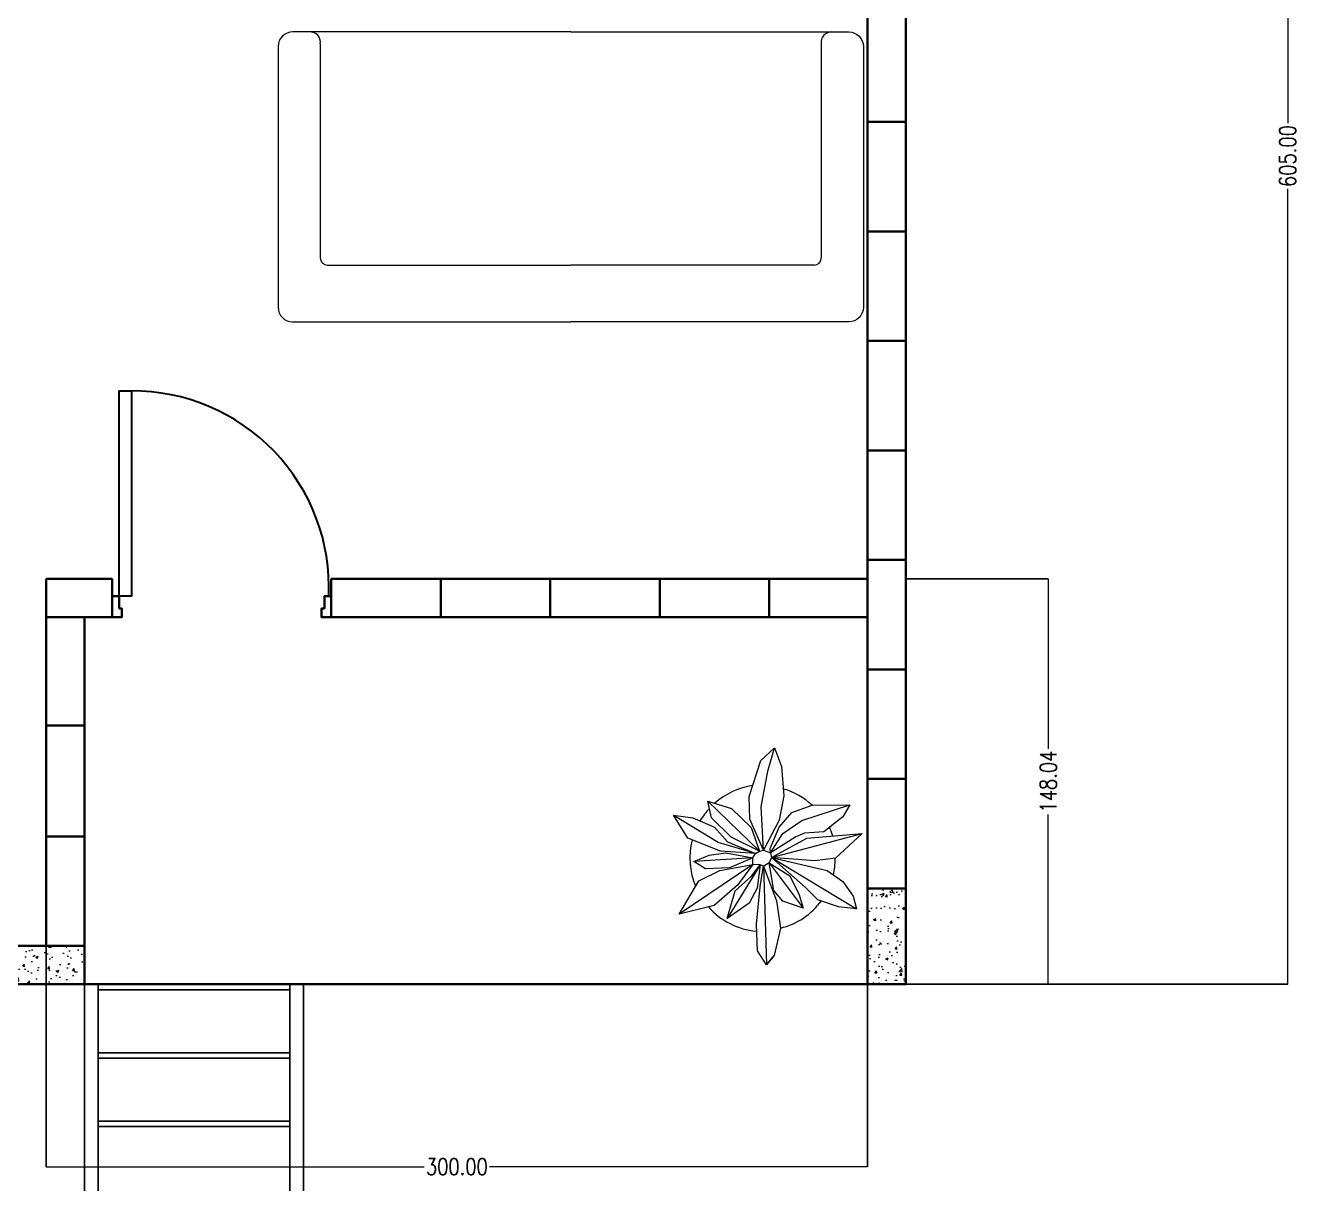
# Model space of a CAD drawing. Header units: millimetres. Extents: x -1436 to 15913, y -5994 to 7579.
# Drawn here: x 11263 to 15913, y -771 to 3459 of the extents above; entities that cross this region are included whole.
import ezdxf

# ---------------------------------------------------------------- set-up
doc = ezdxf.new("R2010")
doc.units = ezdxf.units.MM
for name, color, linetype, lineweight in [('A-ANNO-DIMS', 3, 'Continuous', 13), ('A-DOOR-FULL', 4, 'Continuous', 30), ('A-FLOR-LEVL', 7, 'Continuous', 25), ('A-FLOR-PATT', 8, 'Continuous', 18), ('A-FURN', 253, 'Continuous', 15), ('A-WALL-FULL', 7, 'Continuous', 35)]:
    doc.layers.add(name, color=color, linetype=linetype, lineweight=lineweight)
doc.layers.add('TREE', color=84, linetype='Continuous')
doc.styles.add('E-ROMANS', font='romans.shx', dxfattribs={"width": 0.8})
doc.dimstyles.new('E-0050_TICK_12', dxfattribs={"dimscale": 0.001, "dimtxt": 60005, "dimasz": 60, "dimexe": 30, "dimexo": 20, "dimgap": 30, "dimtad": 0, "dimlfac": 0.1, "dimzin": 0, "dimdsep": 46, "dimtxsty": 'E-ROMANS', "dimblk": 'OBLIQUE', "dimcen": 30, "dimclrd": 256, "dimclre": 256, "dimclrt": 256, "dimadec": 0, "dimazin": 0, "dimtfac": 1, "dimtmove": 1, "dimatfit": 3, "dimldrblk": 'OPEN90', "dimfxl": 1, "dimtfill": 1, "dimtolj": 1, "dimtzin": 0, "dimlwd": -1, "dimarcsym": 0})

# ---------------------------------------------------------------- blocks, each defined once
blk = doc.blocks.new('A$C52F513AA')
for p, q in [((-237.76, -74.23), (-237.76, 73.97)), ((-232.76, 78.97), (-64.46, 78.97)), ((103.85, 78.97), (-64.46, 78.97)), ((108.85, -74.23), (108.85, 73.97))]:
    blk.add_line(p, q)
for points in [[(-64.46, -82.4), (-256.88, -82.4, -0.414214), (-266.88, -72.4), (-266.88, 108.1, -0.414214), (-256.88, 118.1), (-64.46, 118.1)], [(-64.46, -82.4), (127.97, -82.4, 0.414214), (137.97, -72.4), (137.97, 108.1, 0.414214), (127.97, 118.1), (-64.46, 118.1)]]:
    blk.add_lwpolyline(points, format="xyb")
for centre, radius, start, end in [((-232.76, 73.97), 5, 90, 180), ((103.85, 73.97), 5, 0, 90), ((-244.73, -75.36), 7.05, 266.96893, 9.14003), ((115.82, -75.36), 7.05, 170.85997, 273.03107)]:
    blk.add_arc(centre, radius, start, end)
blk = doc.blocks.new('_Oblique')
at = {"color": 0, "linetype": 'ByBlock', "lineweight": -2}
blk.add_line((-0.5, -0.5), (0.5, 0.5), dxfattribs=at)
blk = doc.blocks.new('*D30')
at = {"layer": 'A-ANNO-DIMS', "lineweight": -2, "transparency": 16777216}
for p, q in [((14479, 1437.3), (14999.3, 1437.3)), ((14479, -43.2), (14999.3, -43.2))]:
    blk.add_line(p, q, dxfattribs=at)
at = {"layer": 'A-ANNO-DIMS', "transparency": 16777216}
for p, q in [((14999.3, 1437.3), (14999.3, 813.7)), ((14999.3, -43.2), (14999.3, 580.4))]:
    blk.add_line(p, q, dxfattribs=at)
at = {"layer": 'A-ANNO-DIMS', "transparency": 16777216, "xscale": 0.06, "yscale": 0.06, "zscale": 0.06}
for p, rotation in [((14999.3, 1437.3), 90), ((14999.3, -43.2), 270)]:
    blk.add_blockref('_Oblique', p, dxfattribs=dict(at, rotation=rotation))
at = {"layer": 'A-ANNO-DIMS', "transparency": 16777216, "insert": (14999.3, 697.1), "char_height": 60.01, "attachment_point": 5, "rotation": 90, "style": 'E-ROMANS', "bg_fill": 3, "box_fill_scale": 1.1, "bg_fill_color": 256, "bg_fill_true_color": 13158600, "bg_fill_transparency": 0}
blk.add_mtext('\\A1;148.04', dxfattribs=at)
blk = doc.blocks.new('_Open90')
at = {"color": 0, "linetype": 'ByBlock', "lineweight": -2}
for p, q in [((0, 0), (-1, 0)), ((-0.5, 0.5), (0, 0)), ((0, 0), (-0.5, -0.5))]:
    blk.add_line(p, q, dxfattribs=at)
blk = doc.blocks.new('*D31')
at = {"layer": 'A-ANNO-DIMS', "lineweight": -2, "transparency": 16777216}
for p, q in [((11339, 1297.2), (11339, -709.4)), ((14339, 1297.2), (14339, -709.4))]:
    blk.add_line(p, q, dxfattribs=at)
at = {"layer": 'A-ANNO-DIMS', "transparency": 16777216}
for p, q in [((11339, -709.4), (12720.1, -709.4)), ((14339, -709.4), (12957.9, -709.4))]:
    blk.add_line(p, q, dxfattribs=at)
at = {"layer": 'A-ANNO-DIMS', "transparency": 16777216, "xscale": 0.06, "yscale": 0.06, "zscale": 0.06, "rotation": 180}
blk.add_blockref('_Oblique', (11339, -709.4), dxfattribs=at)
at = {"layer": 'A-ANNO-DIMS', "transparency": 16777216, "xscale": 0.06, "yscale": 0.06, "zscale": 0.06}
blk.add_blockref('_Oblique', (14339, -709.4), dxfattribs=at)
at = {"layer": 'A-ANNO-DIMS', "transparency": 16777216, "insert": (12839, -709.4), "char_height": 60.01, "attachment_point": 5, "style": 'E-ROMANS', "bg_fill": 3, "box_fill_scale": 1.1, "bg_fill_color": 256, "bg_fill_true_color": 13158600, "bg_fill_transparency": 0}
blk.add_mtext('\\A1;300.00', dxfattribs=at)
blk = doc.blocks.new('*D35')
at = {"layer": 'A-ANNO-DIMS', "lineweight": -2, "transparency": 16777216}
for p, q in [((14479, 6006.8), (15874.1, 6006.8)), ((14479, -43.2), (15874.1, -43.2))]:
    blk.add_line(p, q, dxfattribs=at)
at = {"layer": 'A-ANNO-DIMS', "transparency": 16777216}
for p, q in [((15874, 6006.8), (15874, 3099.6)), ((15874, -43.2), (15874, 2864.1))]:
    blk.add_line(p, q, dxfattribs=at)
at = {"layer": 'A-ANNO-DIMS', "transparency": 16777216, "xscale": 0.06, "yscale": 0.06, "zscale": 0.06}
for p, rotation in [((15874, 6006.8), 90), ((15874, -43.2), 270)]:
    blk.add_blockref('_Oblique', p, dxfattribs=dict(at, rotation=rotation))
at = {"layer": 'A-ANNO-DIMS', "transparency": 16777216, "insert": (15874, 2981.8), "char_height": 60.01, "attachment_point": 5, "rotation": 90, "style": 'E-ROMANS', "bg_fill": 3, "box_fill_scale": 1.1, "bg_fill_color": 256, "bg_fill_true_color": 13158600, "bg_fill_transparency": 0}
blk.add_mtext('\\A1;605.00', dxfattribs=at)

msp = doc.modelspace()

# ---------------------------------------------------------------- hatches: boundary and pattern name
at = {"layer": 'A-FLOR-PATT'}
h = msp.add_hatch(dxfattribs=at)
h.set_pattern_fill('AR-CONC', color=256, scale=0.5, style=0)
h.set_pattern_definition([(50, (47743.566, 83357.75), (91.092334, -7.96954), [9.525, -104.775]), (355, (47743.57, 83357.75), (-17.62141, 95.52832), [7.62, -83.82]), (100.451, (47751.16, 83357.09), (73.47125, 87.55834), [8.095, -89.045]), (46.1842, (47743.57, 83383.15), (135.53952, -21.02116), [14.2875, -157.1625]), (96.6356, (47754.86, 83381.4), (118.70212, 123.71278), [12.1425, -133.5675]), (351.184, (47743.57, 83383.15), (118.7023, 123.71256), [11.43, -125.73]), (21, (47756.266, 83376.8), (75.80744, -51.13276), [9.525, -104.775]), (326, (47756.27, 83376.8), (30.90101, 92.09398), [7.62, -83.82]), (71.4514, (47762.58, 83372.54), (106.708245, 40.96143), [8.095, -89.045]), (37.5, (47743.566, 83357.75), (1.544302, 42.27752), [0, -82.804, 0, -85.09, 0, -84.1375]), (7.5, (47743.566, 83357.75), (33.409831, 50.090287), [0, -48.514, 0, -80.899, 0, -32.0675]), (327.5, (47715.245, 83357.75), (67.795298, -2.864372), [0, -31.75, 0, -99.06, 0, -131.445]), (317.5, (47702.545, 83357.75), (74.06459, 12.713246), [0, -41.275, 0, -65.786, 0, -93.345])])
h.paths.add_polyline_path([(14478.986, 306.848), (14338.986, 306.848), (14338.986, -43.152), (14478.986, -43.152)])
h = msp.add_hatch(dxfattribs=at)
h.set_pattern_fill('AR-CONC', color=256, scale=0.5, style=0)
h.set_pattern_definition([(50, (43943.566, 87107.75), (91.092334, -7.96954), [9.525, -104.775]), (355, (43943.57, 87107.75), (-17.62141, 95.52832), [7.62, -83.82]), (100.451, (43951.16, 87107.09), (73.47125, 87.55834), [8.095, -89.045]), (46.1842, (43943.57, 87133.15), (135.53952, -21.02116), [14.2875, -157.1625]), (96.6356, (43954.86, 87131.4), (118.70212, 123.71278), [12.1425, -133.5675]), (351.184, (43943.57, 87133.15), (118.7023, 123.71256), [11.43, -125.73]), (21, (43956.266, 87126.8), (75.80744, -51.13276), [9.525, -104.775]), (326, (43956.27, 87126.8), (30.90101, 92.09398), [7.62, -83.82]), (71.4514, (43962.58, 87122.54), (106.708245, 40.96143), [8.095, -89.045]), (37.5, (43943.566, 87107.75), (1.544302, 42.27752), [0, -82.804, 0, -85.09, 0, -84.1375]), (7.5, (43943.566, 87107.75), (33.409831, 50.090287), [0, -48.514, 0, -80.899, 0, -32.0675]), (327.5, (43915.245, 87107.75), (67.795298, -2.864372), [0, -31.75, 0, -99.06, 0, -131.445]), (317.5, (43902.545, 87107.75), (74.06459, 12.713246), [0, -41.275, 0, -65.786, 0, -93.345])])
h.paths.add_polyline_path([(10478.986, 96.848), (10478.986, -43.152), (11478.986, -43.152), (11478.986, 96.848)])

# ---------------------------------------------------------------- linework, layer by layer
at = {"layer": 'A-DOOR-FULL'}
msp.add_lwpolyline([(11604.975, 1374.282), (11604.975, 2124.282), (11649.975, 2124.282), (11649.975, 1374.282)], close=True, dxfattribs=at)
at = {"layer": 'A-DOOR-FULL', "color": 4}
msp.add_arc((11652.967, 1405.311), 718.977, 357.530242, 90.238461, dxfattribs=at)
at = {"layer": 'A-FLOR-LEVL'}
for p, q in [((11478.986, -3543.152), (11478.986, -43.152)), ((12288.986, -43.152), (11488.986, -43.152)), ((12338.986, -43.152), (11488.986, -43.152)), ((11528.986, -3543.152), (11528.986, -43.152)), ((12228.986, -3543.152), (12228.986, -43.152)), ((12278.986, -3543.152), (12278.986, -43.152)), ((11528.986, -63.152), (12228.986, -63.152)), ((12228.986, -293.152), (11528.986, -293.152)), ((12228.986, -313.155), (11528.986, -313.155)), ((12228.986, -543.155), (11528.986, -543.155)), ((12228.986, -563.158), (11528.986, -563.158))]:
    msp.add_line(p, q, dxfattribs=at)
at = {"layer": 'A-FURN'}
for p, q in [((13948.958, 774.753), (13999.815, 820.257)), ((13974.386, 734.602), (13999.815, 820.257)), ((13999.815, 820.257), (14025.249, 752.001)), ((13906.13, 642.256), (13948.958, 774.753)), ((14025.249, 752.001), (14033.274, 644.932)), ((13950.296, 604.781), (13974.386, 734.602)), ((14033.242, 669.863), (14029.227, 671.202)), ((13769.618, 564.631), (13756.234, 626.195)), ((13756.234, 626.195), (13841.889, 599.428)), ((13944.943, 442.84), (13756.234, 626.195)), ((13908.807, 559.277), (13906.13, 642.256)), ((13959.665, 446.855), (13950.296, 604.781)), ((14033.274, 644.932), (14015.876, 556.601)), ((14062.718, 584.706), (14136.328, 611.473)), ((14098.854, 555.262), (14274.179, 612.812)), ((14136.328, 611.473), (14274.179, 612.812)), ((14274.179, 612.812), (14248.75, 568.646)), ((13682.625, 491.021), (13630.429, 573.999)), ((13630.429, 573.999), (13701.362, 564.631)), ((13793.708, 474.961), (13635.782, 571.323)), ((13701.362, 564.631), (13780.325, 531.172)), ((13840.551, 493.698), (13769.618, 564.631)), ((13841.889, 599.428), (13914.16, 529.833)), ((13959.665, 446.855), (13908.807, 559.277)), ((14015.876, 531.172), (14062.718, 584.706)), ((14248.75, 568.646), (14179.155, 513.773)), ((13728.043, 554.545), (13726.705, 553.207)), ((13780.325, 531.172), (13827.167, 477.638)), ((13914.16, 529.833), (13944.943, 442.84)), ((14015.876, 556.601), (13959.665, 446.855)), ((13983.755, 452.209), (14015.876, 531.172)), ((14029.259, 507.081), (14098.854, 555.262)), ((14179.155, 513.773), (14108.222, 508.42)), ((14202.689, 525.187), (14200.012, 529.202)), ((13801.738, 442.84), (13682.625, 491.021)), ((13930.221, 434.81), (13793.708, 474.961)), ((13827.167, 477.638), (13930.221, 434.81)), ((13944.943, 442.84), (13840.551, 493.698)), ((13985.099, 437.487), (14029.259, 507.081)), ((14037.295, 469.607), (13985.099, 437.487)), ((13987.77, 420.088), (14319.683, 507.081)), ((13987.77, 420.088), (14117.591, 491.021)), ((14077.445, 495.036), (14037.295, 469.607)), ((14108.228, 508.42), (14077.445, 495.036)), ((14117.591, 491.021), (14319.683, 507.081)), ((14319.683, 507.081), (14221.983, 417.411)), ((13704.038, 405.366), (13760.249, 428.118)), ((13919.514, 418.75), (13704.038, 405.366)), ((13760.249, 428.118), (13821.814, 437.487)), ((13930.221, 434.81), (13801.738, 442.84)), ((13821.814, 437.487), (13919.514, 418.75)), ((13919.514, 418.75), (13835.197, 382.614)), ((13985.099, 437.487), (13983.76, 452.209)), ((14147.035, 408.043), (13987.77, 420.088)), ((13987.77, 420.088), (14191.2, 371.907)), ((14112.237, 310.343), (13987.77, 420.088)), ((13987.77, 420.088), (14298.269, 232.718)), ((13919.514, 394.659), (13650.504, 212.643)), ((13746.866, 378.599), (13704.038, 405.366)), ((13835.197, 382.614), (13746.866, 378.599)), ((13799.062, 371.907), (13919.514, 394.659)), ((13946.281, 393.321), (13825.829, 196.582)), ((13919.514, 394.659), (13864.641, 318.373)), ((13915.499, 351.832), (13946.281, 393.321)), ((13946.281, 393.321), (13935.574, 307.666)), ((13946.281, 313.02), (13959.665, 389.306)), ((13959.665, 389.306), (13970.371, 27.949)), ((13959.665, 387.968), (14006.507, 262.162)), ((13979.74, 400.013), (14054.688, 353.17)), ((13997.139, 299.636), (13979.74, 400.013)), ((13979.74, 400.013), (14104.207, 235.395)), ((14221.983, 417.411), (14147.035, 408.043)), ((14221.249, 414.927), (14221.249, 417.604)), ((13650.504, 212.643), (13722.775, 334.433)), ((13722.775, 334.433), (13799.062, 371.907)), ((13855.273, 298.298), (13915.499, 351.832)), ((14054.688, 353.17), (14089.485, 283.576)), ((14191.2, 371.907), (14248.75, 331.757)), ((14248.75, 331.757), (14286.224, 278.222)), ((13864.641, 318.373), (13778.986, 244.763)), ((13825.829, 196.582), (13855.273, 298.298)), ((13935.574, 307.666), (13906.13, 252.793)), ((13932.897, 176.507), (13946.281, 313.02)), ((14029.259, 260.824), (13997.139, 299.636)), ((14089.485, 283.576), (14104.207, 235.395)), ((14157.741, 264.839), (14112.237, 310.343)), ((13778.986, 244.763), (13650.504, 212.643)), ((13906.13, 252.793), (13825.829, 196.582)), ((14006.507, 262.162), (14021.229, 161.785)), ((14104.207, 235.395), (14029.259, 260.824)), ((14232.689, 239.41), (14157.741, 264.839)), ((14298.269, 232.718), (14232.689, 239.41)), ((14286.224, 278.222), (14298.269, 232.718)), ((13936.912, 78.807), (13932.897, 176.507)), ((13932.903, 150.313), (13934.241, 150.313)), ((14021.229, 161.785), (13998.477, 61.408)), ((13970.371, 27.949), (13936.912, 78.807))]:
    msp.add_line(p, q, dxfattribs=at)
msp.add_lwpolyline([(13944.943, 442.84), (13959.665, 446.855), (13985.099, 437.487), (13987.77, 420.088), (13979.74, 400.013), (13959.708, 387.852), (13946.281, 393.321), (13919.514, 394.659), (13919.514, 418.75), (13930.221, 434.81), (13944.943, 442.84)], dxfattribs=at)
for radius, start, end in [(267.821, 98.3326, 131.3326), (263.335, 47.4717, 73.4717), (268.025, 137.2259, 149.2259), (267.072, 17.7994, 23.7994), (268.127, 165.5476, 202.5476), (262.934, 346.4589, 359.4589), (268.303, 221.5623, 264.5623), (263.25, 283.8243, 323.8243)]:
    msp.add_arc((13958.326, 417.411), radius, start, end, dxfattribs=at)
at = {"layer": 'A-WALL-FULL'}
for p, q in [((14338.986, 3106.848), (14338.986, 3506.848)), ((14478.986, 3506.848), (14478.986, 3106.848)), ((14478.986, 3106.848), (14338.986, 3106.848)), ((14338.986, 3106.848), (14478.986, 3106.848)), ((14338.986, 2706.848), (14338.986, 3106.848)), ((14478.986, 3106.848), (14478.986, 2706.848)), ((14338.986, 2706.848), (14478.986, 2706.848)), ((14338.986, 2306.848), (14338.986, 2706.848)), ((14478.986, 2706.848), (14338.986, 2706.848)), ((14478.986, 2706.848), (14478.986, 2306.848)), ((14338.986, 2306.848), (14478.986, 2306.848)), ((14338.986, 1906.848), (14338.986, 2306.848)), ((14478.986, 2306.848), (14338.986, 2306.848)), ((14478.986, 2306.848), (14478.986, 1906.848)), ((14338.986, 1906.848), (14478.986, 1906.848)), ((14338.986, 1506.848), (14338.986, 1906.848)), ((14478.986, 1906.848), (14338.986, 1906.848)), ((14478.986, 1906.848), (14478.986, 1506.848)), ((14338.986, 1506.848), (14478.986, 1506.848)), ((14338.986, 1106.848), (14338.986, 1506.848)), ((14478.986, 1506.848), (14338.986, 1506.848)), ((14478.986, 1506.848), (14478.986, 1106.848)), ((11338.986, 1297.267), (11338.986, 1437.267)), ((11338.986, 1437.267), (11579.905, 1437.267)), ((11579.905, 1297.267), (11579.905, 1437.267)), ((11579.905, 1437.267), (11579.905, 1297.267)), ((12379.953, 1437.267), (14338.986, 1437.267)), ((12379.953, 1374.329), (12379.953, 1437.267)), ((12779.953, 1297.329), (12779.953, 1437.267)), ((13179.953, 1437.267), (13179.953, 1297.329)), ((13579.953, 1297.329), (13579.953, 1437.267)), ((13979.953, 1437.267), (13979.953, 1297.329)), ((11579.905, 1297.267), (11338.986, 1297.267)), ((12379.953, 1297.329), (14338.986, 1297.329)), ((14478.986, 1106.848), (14338.986, 1106.848)), ((14338.986, 1106.848), (14478.986, 1106.848)), ((14338.986, 706.848), (14338.986, 1106.848)), ((14478.986, 1106.848), (14478.986, 706.848)), ((11338.986, 902.328), (11478.986, 902.328)), ((14338.986, 706.848), (14478.986, 706.848)), ((14338.986, 306.848), (14338.986, 706.848)), ((14478.986, 706.848), (14338.986, 706.848)), ((14478.986, 706.848), (14478.986, 306.848)), ((11338.986, 496.921), (11478.986, 496.921)), ((14478.986, 306.848), (14338.986, 306.848)), ((14478.986, 96.848), (14478.986, -43.152)), ((11478.986, -43.152), (14478.986, -43.152))]:
    msp.add_line(p, q, dxfattribs=at)
for points in [[(11579.905, 1329.329), (11579.905, 1329.329), (11579.905, 1374.329), (11604.905, 1374.329), (11604.905, 1329.329)], [(12379.953, 1329.329), (12379.953, 1329.329), (12379.953, 1374.329), (12354.953, 1374.329), (12354.953, 1329.329)], [(11604.905, 1329.329), (11614.905, 1329.329), (11614.905, 1297.329), (11579.905, 1297.329), (11579.905, 1329.329)], [(12354.953, 1329.329), (12344.953, 1329.329), (12344.953, 1297.329), (12379.953, 1297.329), (12379.953, 1329.329)], [(11478.986, 96.848), (11478.986, 1297.267), (11338.986, 1297.267), (11338.986, 96.848), (11478.986, 96.848)]]:
    msp.add_lwpolyline(points, dxfattribs=at)
for points in [[(14338.986, 306.848), (14478.986, 306.848), (14478.986, -43.152), (14338.986, -43.152)], [(10478.986, 96.848), (11478.986, 96.848), (11478.986, -43.152), (10478.986, -43.152)]]:
    msp.add_lwpolyline(points, close=True, dxfattribs=at)
at = {"layer": 'TREE'}
msp.add_line((13998.477, 61.408), (13970.371, 27.949), dxfattribs=at)

# ---------------------------------------------------------------- block references
at = {"layer": 'A-FURN', "xscale": 5.28, "yscale": 5.28, "zscale": 5.28, "rotation": 180}
msp.add_blockref('A$C52F513AA', (12914.852, 3000.118), dxfattribs=at)

# ---------------------------------------------------------------- next in the draw order: dimensions: what is measured, and where the dimension line sits
at = {"layer": 'A-ANNO-DIMS'}
dim = msp.add_linear_dim(base=(14999.271, 1437.267), p1=(14478.986, -43.152), p2=(14478.986, 1437.267), angle=90, dimstyle='E-0050_TICK_12', dxfattribs=at)
dim.commit()
dim.dimension.update_dxf_attribs({"geometry": '*D30', "text_midpoint": (14999.271, 697.058)})
dim = msp.add_linear_dim(base=(14338.986, -709.396), p1=(11338.986, 1297.267), p2=(14338.986, 1297.267), dimstyle='E-0050_TICK_12', dxfattribs=at)
dim.commit()
dim.dimension.update_dxf_attribs({"geometry": '*D31', "text_midpoint": (12838.986, -709.396)})

# ---------------------------------------------------------------- next in the draw order: dimensions: what is measured, and where the dimension line sits
dim = msp.add_linear_dim(base=(15874.038, -43.152), p1=(14478.986, 6006.848), p2=(14478.986, -43.152), angle=90, dimstyle='E-0050_TICK_12', dxfattribs=at)
dim.commit()
dim.dimension.update_dxf_attribs({"geometry": '*D35', "text_midpoint": (15874.038, 2981.848)})

doc.saveas('drawing.dxf')
